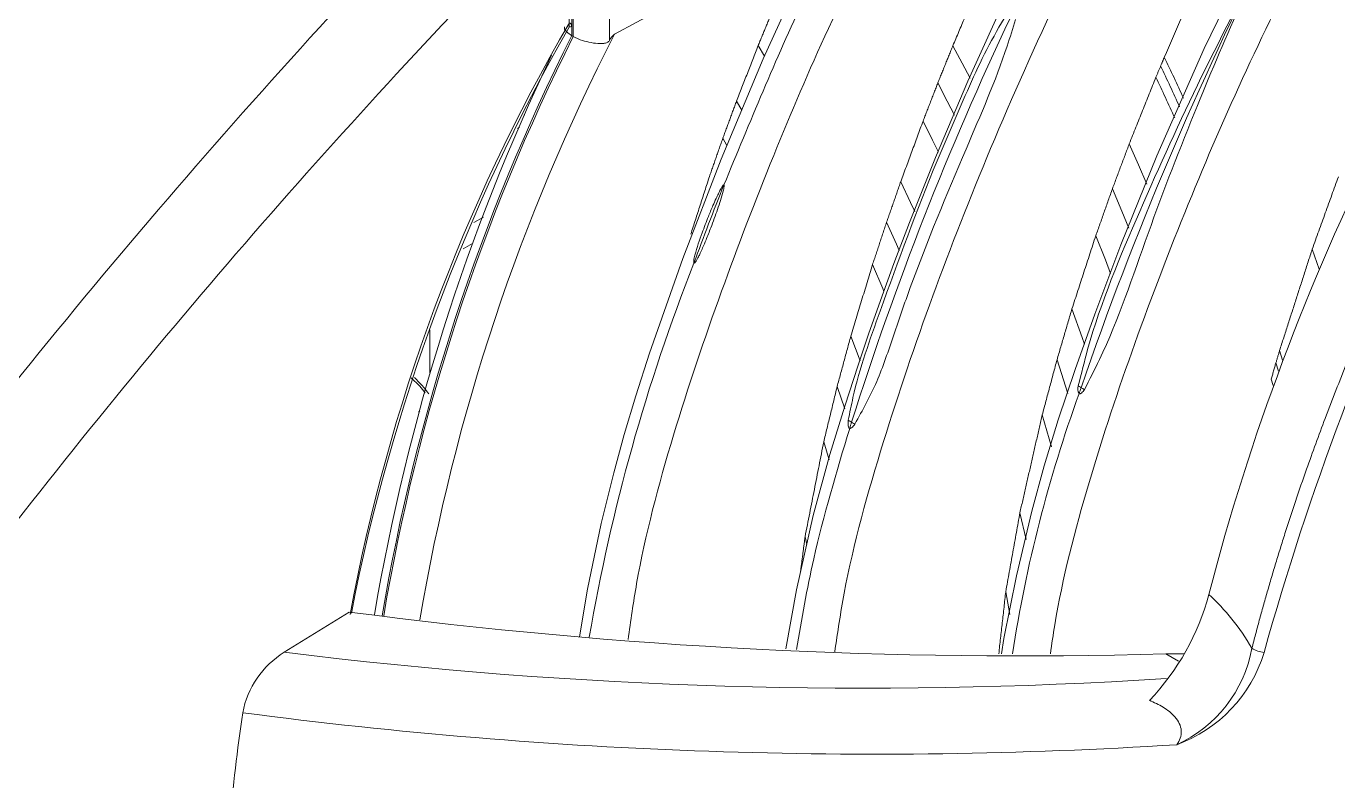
# Model space of a CAD drawing. Extents: x 9.3 to 87, y 1.1 to 68.8.
# Drawn here: x 12.772 to 15.268, y 3.354 to 4.79 of the extents above; entities that cross this region are included whole.
import ezdxf

# ---------------------------------------------------------------- set-up
doc = ezdxf.new("R2010")
doc.units = 0
doc.header["$MEASUREMENT"] = 0
doc.linetypes.add('SLD-Solid', pattern=[0])
doc.layers.add('OBJECT', color=7, linetype='CONTINUOUS')

msp = doc.modelspace()

# ---------------------------------------------------------------- linework, layer by layer
at = {"layer": 'OBJECT', "linetype": 'SLD-Solid', "lineweight": 15}
for p, q in [((13.882, 5.1669), (13.882, 4.7626)), ((13.8126, 4.7702), (13.8126, 5.0618)), ((14.2573, 4.9715), (13.8915, 4.7746)), ((13.8101, 4.915), (13.8101, 4.7716)), ((13.8101, 4.7716), (13.8126, 4.7702)), ((14.1771, 4.7329), (14.1649, 4.7528)), ((14.1337, 4.6296), (14.1236, 4.6469)), ((13.7106, 4.5974), (13.707, 4.5953)), ((14.1055, 4.5624), (14.0976, 4.5765)), ((13.6239, 4.4162), (13.6418, 4.4265)), ((13.6214, 4.3765), (13.6033, 4.366)), ((15.2326, 4.3274), (15.2193, 4.3656)), ((13.5398, 4.1303), (13.5398, 4.2118)), ((14.3589, 4.1533), (14.3411, 4.1998)), ((15.1628, 4.1543), (15.1572, 4.1728)), ((14.7544, 4.091), (14.7336, 4.1551)), ((15.1549, 4.1333), (15.1502, 4.1491)), ((13.5207, 4.1051), (13.5308, 4.0924)), ((14.33, 4.0615), (14.3151, 4.1041)), ((15.1449, 4.106), (15.1413, 4.1183)), ((14.7233, 3.9897), (14.7055, 4.0503)), ((14.3002, 3.9649), (14.2896, 3.9987)), ((14.6749, 3.8129), (14.663, 3.8641)), ((14.2577, 3.8035), (14.2541, 3.8182)), ((14.6437, 3.6705), (14.636, 3.7137)), ((13.3865, 3.6751), (13.2628, 3.5987)), ((14.9406, 3.5954), (14.9755, 3.5957)), ((14.9406, 3.5954), (14.9649, 3.5814))]:
    msp.add_line(p, q, dxfattribs=at)
at = {"layer": 'OBJECT', "linetype": 'SLD-Solid', "lineweight": 15, "flags": 128}
for points in [[(14.8253, 5.9321), (14.8237, 5.9296), (14.7486, 5.8076), (14.6879, 5.7067), (14.6282, 5.6052), (14.5691, 5.5024), (14.4113, 5.2139), (14.2587, 4.9125), (14.1741, 4.7276), (14.0943, 4.5368), (14.0217, 4.3476), (13.9583, 4.1677), (13.9319, 4.0867), (13.9098, 4.0127), (13.8899, 3.9402), (13.866, 3.8433), (13.8399, 3.7189), (13.8249, 3.6283)], [(15.2169, 5.8937), (15.0295, 5.5888), (14.872, 5.3113), (14.7437, 5.0671), (14.6425, 4.8588), (14.5638, 4.685), (14.5021, 4.54), (14.4527, 4.4162), (14.4233, 4.3385), (14.3975, 4.2677), (14.375, 4.2035), (14.3552, 4.1451), (14.3296, 4.0667), (14.3014, 3.9751), (14.2697, 3.8587), (14.2375, 3.7173), (14.2177, 3.605)], [(15.1299, 4.9854), (15.0137, 4.7472), (14.9234, 4.5428), (14.8549, 4.3736), (14.8053, 4.2417), (14.768, 4.1368), (14.7357, 4.0405), (14.7093, 3.9533), (14.6856, 3.867), (14.6562, 3.7439), (14.6325, 3.6247), (14.6281, 3.5959)], [(14.5682, 4.691), (14.5533, 4.7193), (14.5354, 4.7525)], [(14.5383, 4.6206), (14.5248, 4.6471), (14.5068, 4.6817)], [(14.5083, 4.5497), (14.4969, 4.573), (14.4787, 4.6092)], [(14.9044, 4.489), (14.8886, 4.526), (14.8711, 4.5659)], [(14.4628, 4.4369), (14.4547, 4.4545), (14.4362, 4.4938)], [(14.8701, 4.4051), (14.8568, 4.4379), (14.8391, 4.4805)], [(14.4334, 4.363), (14.4282, 4.3749), (14.4093, 4.4169)], [(14.8355, 4.3189), (14.8256, 4.3449), (14.8074, 4.3911)], [(14.404, 4.2851), (14.4018, 4.2904), (14.3824, 4.336)], [(14.7858, 4.185), (14.7815, 4.1973), (14.7621, 4.2521)], [(13.5045, 4.1204), (13.5202, 4.1056), (13.5207, 4.1051)]]:
    msp.add_lwpolyline(points, dxfattribs=at)
at = {"layer": 'OBJECT', "linetype": 'SLD-Solid', "lineweight": 15}
for centre, radius, start, end in [((19.3452, 2.5819), 4.4672, 141.5449, 165.3919), ((20.3562, 2.1365), 5.429, 144.3306, 164.3837), ((23.5371, -4.5579), 13.8388, 135.15492, 142.37276), ((23.4226, -4.4858), 13.5381, 135.22796, 142.13587), ((71.0737, 3.4402), 57.2846, 178.39071, 178.65185), ((20.827, 2.0312), 6.3922, 152.78177, 161.09787), ((16.8122, 3.0419), 3.4809, 149.7339, 169.5917), ((20.1679, 2.1951), 6.1093, 154.68204, 162.46085), ((16.9796, 2.9736), 3.6565, 150.2513, 168.9694), ((17.2939, 3.0229), 3.8983, 153.3449, 170.4717), ((17.3072, 3.0162), 3.9097, 153.3481, 170.405), ((17.3067, 3.0208), 3.8392, 152.8188, 170.4113), ((13.9203, 4.7421), 0.0435, 131.5997, 151.7659), ((17.4067, 2.9976), 4.0286, 154.4592, 170.3937), ((11.2038, 2.9303), 4.1453, 24.5535, 25.7383), ((11.2096, 2.9333), 4.1252, 24.3817, 25.5704), ((11.2219, 2.9393), 4.0943, 24.1591, 25.3535), ((19.9118, 2.1754), 6.2553, 158.30547, 159.76529), ((17.3991, 3.0153), 3.608, 158.4787, 170.2364), ((13.2941, 3.9043), 0.3068, 37.2373, 45.0804), ((14.7909, 4.0996), 0.0177, 161.116, 210.6349), ((14.8222, 4.1763), 0.0857, 235.8812, 240.1337), ((18.3554, 2.883), 3.778, 161.177, 161.3598), ((14.8391, 4.2056), 0.1196, 240.0856, 243.4907), ((17.2221, 3.2008), 2.6033, 160.0133, 171.2709), ((14.3797, 4.101), 0.0748, 234.5257, 240.2061), ((17.8585, 2.9305), 3.6856, 162.5428, 162.732), ((14.3962, 4.1294), 0.1076, 240.0969, 243.8535), ((14.5775, 3.8255), 0.46, 316.2107, 345.2809), ((14.6653, 13.4201), 9.8285, 262.52361, 271.60467), ((13.3563, 3.4499), 0.1758, 122.1447, 168.9353), ((14.368, 12.49), 8.9597, 262.9141, 273.67386), ((14.857, 3.6518), 0.2517, 294.5279, 349.581), ((14.8692, 3.6765), 0.27, 289.9766, 343.0946), ((15.1388, 3.6656), 0.0686, 239.9824, 260.5177), ((14.3867, 12.6175), 9.2127, 262.49781, 273.57715)]:
    msp.add_arc(centre, radius, start, end, dxfattribs=at)
for points, knots in [([(15.225, 6.382), (15.1745, 6.3077), (15.0593, 6.1381), (14.8913, 5.8737), (14.7246, 5.5972), (14.5736, 5.3308), (14.4318, 5.0626), (14.3027, 4.8007), (14.1905, 4.5389), (14.0915, 4.2804), (13.999, 4.0079), (13.9403, 3.7848), (13.9222, 3.6582), (13.9172, 3.6228)], [0, 0, 0, 0, 0.086435, 0.19718, 0.300067, 0.39545, 0.490056, 0.590689, 0.675744, 0.766113, 0.861709, 0.961408, 1, 1, 1, 1]), ([(15.3009, 5.861), (15.2298, 5.747), (15.0901, 5.5227), (14.9031, 5.1854), (14.7421, 4.8644), (14.6074, 4.5635), (14.4951, 4.2778), (14.3995, 3.995), (14.3353, 3.7667), (14.3161, 3.6365), (14.3106, 3.5996)], [0, 0, 0, 0, 0.158864, 0.312281, 0.455055, 0.584144, 0.705414, 0.824941, 0.95025, 1, 1, 1, 1]), ([(15.1045, 3.6062), (15.1068, 3.6151), (15.1114, 3.6328), (15.1186, 3.6595), (15.1261, 3.6865), (15.1338, 3.7137), (15.1418, 3.7411), (15.15, 3.7687), (15.1586, 3.7965), (15.1773, 3.8559), (15.205, 3.9383), (15.2448, 4.0468), (15.2861, 4.1526), (15.3345, 4.2681), (15.3848, 4.3794), (15.4548, 4.5247), (15.5265, 4.6631), (15.6047, 4.8043), (15.6655, 4.9097), (15.7282, 5.0137), (15.7814, 5.0982), (15.8241, 5.1642), (15.8568, 5.2136), (15.8908, 5.264), (15.9141, 5.2975), (15.9259, 5.3146)], [0, 0, 0, 0, 0.015248, 0.030599, 0.046055, 0.061614, 0.077278, 0.093045, 0.108916, 0.124891, 0.194541, 0.249312, 0.309671, 0.374309, 0.445914, 0.499948, 0.624441, 0.686154, 0.748806, 0.812217, 0.874119, 0.904214, 0.935225, 0.967153, 1, 1, 1, 1]), ([(14.0997, 4.4877), (14.1488, 4.6068), (14.2334, 4.8118), (14.3356, 5.0122), (14.3784, 5.0962)], [0, 0, 0, 0, 0.580628, 1, 1, 1, 1]), ([(14.721, 3.5958), (14.7237, 3.6141), (14.7388, 3.7201), (14.7906, 3.9187), (14.8795, 4.1865), (14.9804, 4.4487), (15.0911, 4.7056), (15.1739, 4.8719), (15.2149, 4.9544)], [0, 0, 0, 0, 0.041864, 0.241607, 0.434432, 0.62793, 0.815367, 1, 1, 1, 1]), ([(14.7741, 4.1054), (14.7798, 4.1286), (14.8082, 4.2439), (14.8897, 4.4373), (15.0062, 4.6949), (15.096, 4.8651), (15.1411, 4.952), (15.1421, 4.9539), (15.1424, 4.9545), (15.1425, 4.9547), (15.1426, 4.9549), (15.1426, 4.9549)], [0, 0, 0, 0, 0.076842, 0.381817, 0.686432, 0.993015, 0.997771, 0.99896, 0.999554, 0.999851, 1, 1, 1, 1]), ([(15.1426, 4.9549), (15.1426, 4.9549), (15.1425, 4.9547), (15.1423, 4.9544), (15.1421, 4.9539), (15.1413, 4.9523), (15.1393, 4.9485), (15.1352, 4.9403), (15.127, 4.9238), (15.11, 4.8888), (15.0651, 4.7929), (14.9936, 4.6245), (14.9049, 4.3961), (14.8437, 4.2105), (14.7955, 4.1174), (14.7858, 4.0986)], [0, 0, 0, 0, 0.000262, 0.000524, 0.001048, 0.002095, 0.006286, 0.014668, 0.031432, 0.064959, 0.138785, 0.369256, 0.649154, 0.929435, 1, 1, 1, 1]), ([(13.805, 4.7879), (13.8051, 4.788), (13.8062, 4.7881), (13.8082, 4.7886), (13.8098, 4.79), (13.81, 4.7919), (13.8088, 4.7941), (13.8068, 4.7956), (13.8058, 4.7963)], [0, 0, 0, 0, 0.007854, 0.196331, 0.407797, 0.608211, 0.804022, 1, 1, 1, 1]), ([(14.3364, 4.0401), (14.3392, 4.0545), (14.3533, 4.1263), (14.4116, 4.2886), (14.4838, 4.4872), (14.5564, 4.6519), (14.5988, 4.7463), (14.6247, 4.7904), (14.6376, 4.8124)], [0, 0, 0, 0, 0.052399, 0.261026, 0.629245, 0.814209, 0.907243, 1, 1, 1, 1]), ([(14.6546, 4.8026), (14.6494, 4.7856), (14.6234, 4.7009), (14.5498, 4.5325), (14.4743, 4.3514), (14.4225, 4.2025), (14.393, 4.112), (14.3635, 4.0591), (14.3488, 4.0328)], [0, 0, 0, 0, 0.062759, 0.313599, 0.655294, 0.770719, 0.886051, 1, 1, 1, 1]), ([(13.7961, 4.7883), (13.796, 4.7875), (13.7955, 4.7846), (13.7997, 4.7787), (13.8065, 4.7741), (13.8098, 4.7718)], [0, 0, 0, 0, 0.173881, 0.58676, 1, 1, 1, 1]), ([(13.8129, 4.77), (13.816, 4.7684), (13.8235, 4.7647), (13.8384, 4.7598), (13.8554, 4.7567), (13.8685, 4.7562), (13.8764, 4.7578), (13.8801, 4.7601), (13.8814, 4.7618), (13.882, 4.7626)], [0, 0, 0, 0, 0.156123, 0.378466, 0.602288, 0.818311, 0.9193, 0.959628, 1, 1, 1, 1]), ([(14.0426, 4.3389), (14.0426, 4.339), (14.0424, 4.3391), (14.0422, 4.3396), (14.042, 4.3409), (14.0424, 4.346), (14.0471, 4.3651), (14.0568, 4.3933), (14.0687, 4.4244), (14.0777, 4.4461), (14.0841, 4.4605), (14.0886, 4.47), (14.0917, 4.4763), (14.094, 4.4804), (14.0955, 4.4832), (14.0967, 4.485), (14.0975, 4.4861), (14.0981, 4.4869), (14.0986, 4.4874), (14.099, 4.4877), (14.0994, 4.4878), (14.0995, 4.4878), (14.0996, 4.4877), (14.0997, 4.4877)], [0, 0, 0, 0, 0.002022, 0.004558, 0.009359, 0.026708, 0.095535, 0.369717, 0.576053, 0.71465, 0.807731, 0.870257, 0.912291, 0.940584, 0.959668, 0.97258, 0.98136, 0.987374, 0.991543, 0.995972, 0.997746, 0.999221, 1, 1, 1, 1]), ([(14.0997, 4.4877), (14.0997, 4.4877), (14.0998, 4.4876), (14.1, 4.4873), (14.1002, 4.4863), (14.0998, 4.4822), (14.096, 4.4668), (14.0874, 4.4406), (14.0763, 4.4099), (14.0667, 4.3855), (14.0599, 4.3693), (14.0551, 4.3587), (14.0516, 4.3516), (14.0491, 4.3469), (14.0474, 4.3439), (14.0461, 4.3419), (14.0451, 4.3406), (14.0443, 4.3397), (14.0437, 4.3392), (14.0432, 4.3389), (14.0429, 4.3388), (14.0427, 4.3389), (14.0426, 4.3389)], [0, 0, 0, 0, 0.001357, 0.003124, 0.006404, 0.020435, 0.075841, 0.296521, 0.526307, 0.680606, 0.7843, 0.854058, 0.901048, 0.932763, 0.954226, 0.968807, 0.978773, 0.985649, 0.992506, 0.995404, 0.998332, 1, 1, 1, 1]), ([(14.7858, 4.0986), (14.7849, 4.0974), (14.7832, 4.0949), (14.7807, 4.0922), (14.7785, 4.0907), (14.7771, 4.0902), (14.7761, 4.0903), (14.7757, 4.0905), (14.7756, 4.0906)], [0, 0, 0, 0, 0.31039, 0.628906, 0.761241, 0.894706, 0.970331, 1, 1, 1, 1]), ([(14.339, 4.0245), (14.314, 3.9414), (14.2713, 3.7992), (14.2477, 3.6612), (14.2379, 3.6039)], [0, 0, 0, 0, 0.584892, 1, 1, 1, 1]), ([(14.339, 4.0245), (14.3387, 4.0247), (14.338, 4.0249), (14.3372, 4.0259), (14.3363, 4.0279), (14.3357, 4.0328), (14.3361, 4.0371), (14.3364, 4.0401)], [0, 0, 0, 0, 0.073319, 0.146517, 0.257835, 0.467122, 1, 1, 1, 1]), ([(14.3488, 4.0328), (14.3479, 4.0315), (14.3459, 4.0287), (14.3432, 4.0258), (14.3408, 4.0246), (14.3397, 4.0244), (14.3391, 4.0245), (14.339, 4.0245)], [0, 0, 0, 0, 0.34978, 0.717399, 0.858888, 0.9665, 1, 1, 1, 1]), ([(15.0224, 3.7086), (15.0379, 3.6944), (15.0527, 3.6787), (15.0803, 3.6446), (15.0931, 3.6262), (15.1045, 3.6062)], [0, 0, 0, 0, 0.5, 0.5, 1, 1, 1, 1]), ([(14.9615, 3.4227), (14.9642, 3.4265), (14.9664, 3.4306), (14.9696, 3.4395), (14.9703, 3.4443), (14.9697, 3.454), (14.9684, 3.4588), (14.9642, 3.4677), (14.9613, 3.4718), (14.9516, 3.483), (14.9436, 3.489), (14.9271, 3.4992), (14.9184, 3.5034), (14.9096, 3.5072)], [0, 0, 0, 0, 0.125, 0.125, 0.25, 0.25, 0.375, 0.375, 0.5, 0.5, 0.75, 0.75, 1, 1, 1, 1])]:
    msp.add_open_spline(points, degree=3, knots=knots, dxfattribs=at)
for points, degree in [([(15, 4.8729), (14.9378, 4.7305)], 1), ([(14.5807, 4.8596), (14.5354, 4.7525)], 1), ([(14.1918, 4.8182), (14.1649, 4.7528)], 1), ([(13.8101, 4.7716), (13.8098, 4.7718)], 1), ([(13.8129, 4.77), (13.8126, 4.7702)], 1), ([(14.1649, 4.7528), (14.1236, 4.6469)], 1), ([(14.5354, 4.7525), (14.5068, 4.6817)], 1), ([(14.9378, 4.7305), (14.9308, 4.7138)], 1), ([(14.9308, 4.7138), (14.9218, 4.6925)], 1), ([(14.5068, 4.6817), (14.4787, 4.6092)], 1), ([(14.9218, 4.6925), (14.8711, 4.5659)], 1), ([(14.1236, 4.6469), (14.0976, 4.5765)], 1), ([(13.7201, 4.621), (13.7206, 4.6213)], 1), ([(14.4787, 4.6092), (14.4362, 4.4938)], 1), ([(14.0976, 4.5765), (14.0721, 4.5037)], 1), ([(14.8711, 4.5659), (14.8391, 4.4805)], 1), ([(14.0721, 4.5037), (14.0366, 4.394)], 1), ([(14.4362, 4.4938), (14.4093, 4.4169)], 1), ([(15.2691, 4.5031), (15.2193, 4.3656)], 1), ([(14.8391, 4.4805), (14.8074, 4.3911)], 1), ([(14.4093, 4.4169), (14.3824, 4.336)], 1), ([(14.8074, 4.3911), (14.7621, 4.2521)], 1), ([(15.2193, 4.3656), (15.1572, 4.1728)], 1), ([(14.3824, 4.336), (14.3411, 4.1998)], 1), ([(14.7621, 4.2521), (14.7336, 4.1551)], 1), ([(14.3411, 4.1998), (14.3151, 4.1041)], 1), ([(15.1572, 4.1728), (15.1502, 4.1491)], 1), ([(14.7336, 4.1551), (14.7055, 4.0503)], 1), ([(15.1502, 4.1491), (15.1413, 4.1183)], 1), ([(14.3151, 4.1041), (14.2896, 3.9987)], 1), ([(13.5186, 4.0558), (13.5212, 4.0581)], 1), ([(14.7055, 4.0503), (14.663, 3.8641)], 1), ([(14.2896, 3.9987), (14.2541, 3.8182)], 1), ([(14.663, 3.8641), (14.636, 3.7137)], 1), ([(14.2541, 3.8182), (14.2455, 3.7527)], 1), ([(14.636, 3.7137), (14.6228, 3.5959)], 1), ([(13.1594, 3.274), (13.1652, 3.343), (13.1733, 3.4129), (13.1838, 3.4837)], 3)]:
    msp.add_open_spline(points, degree=degree, dxfattribs=at)

doc.saveas('drawing.dxf')
